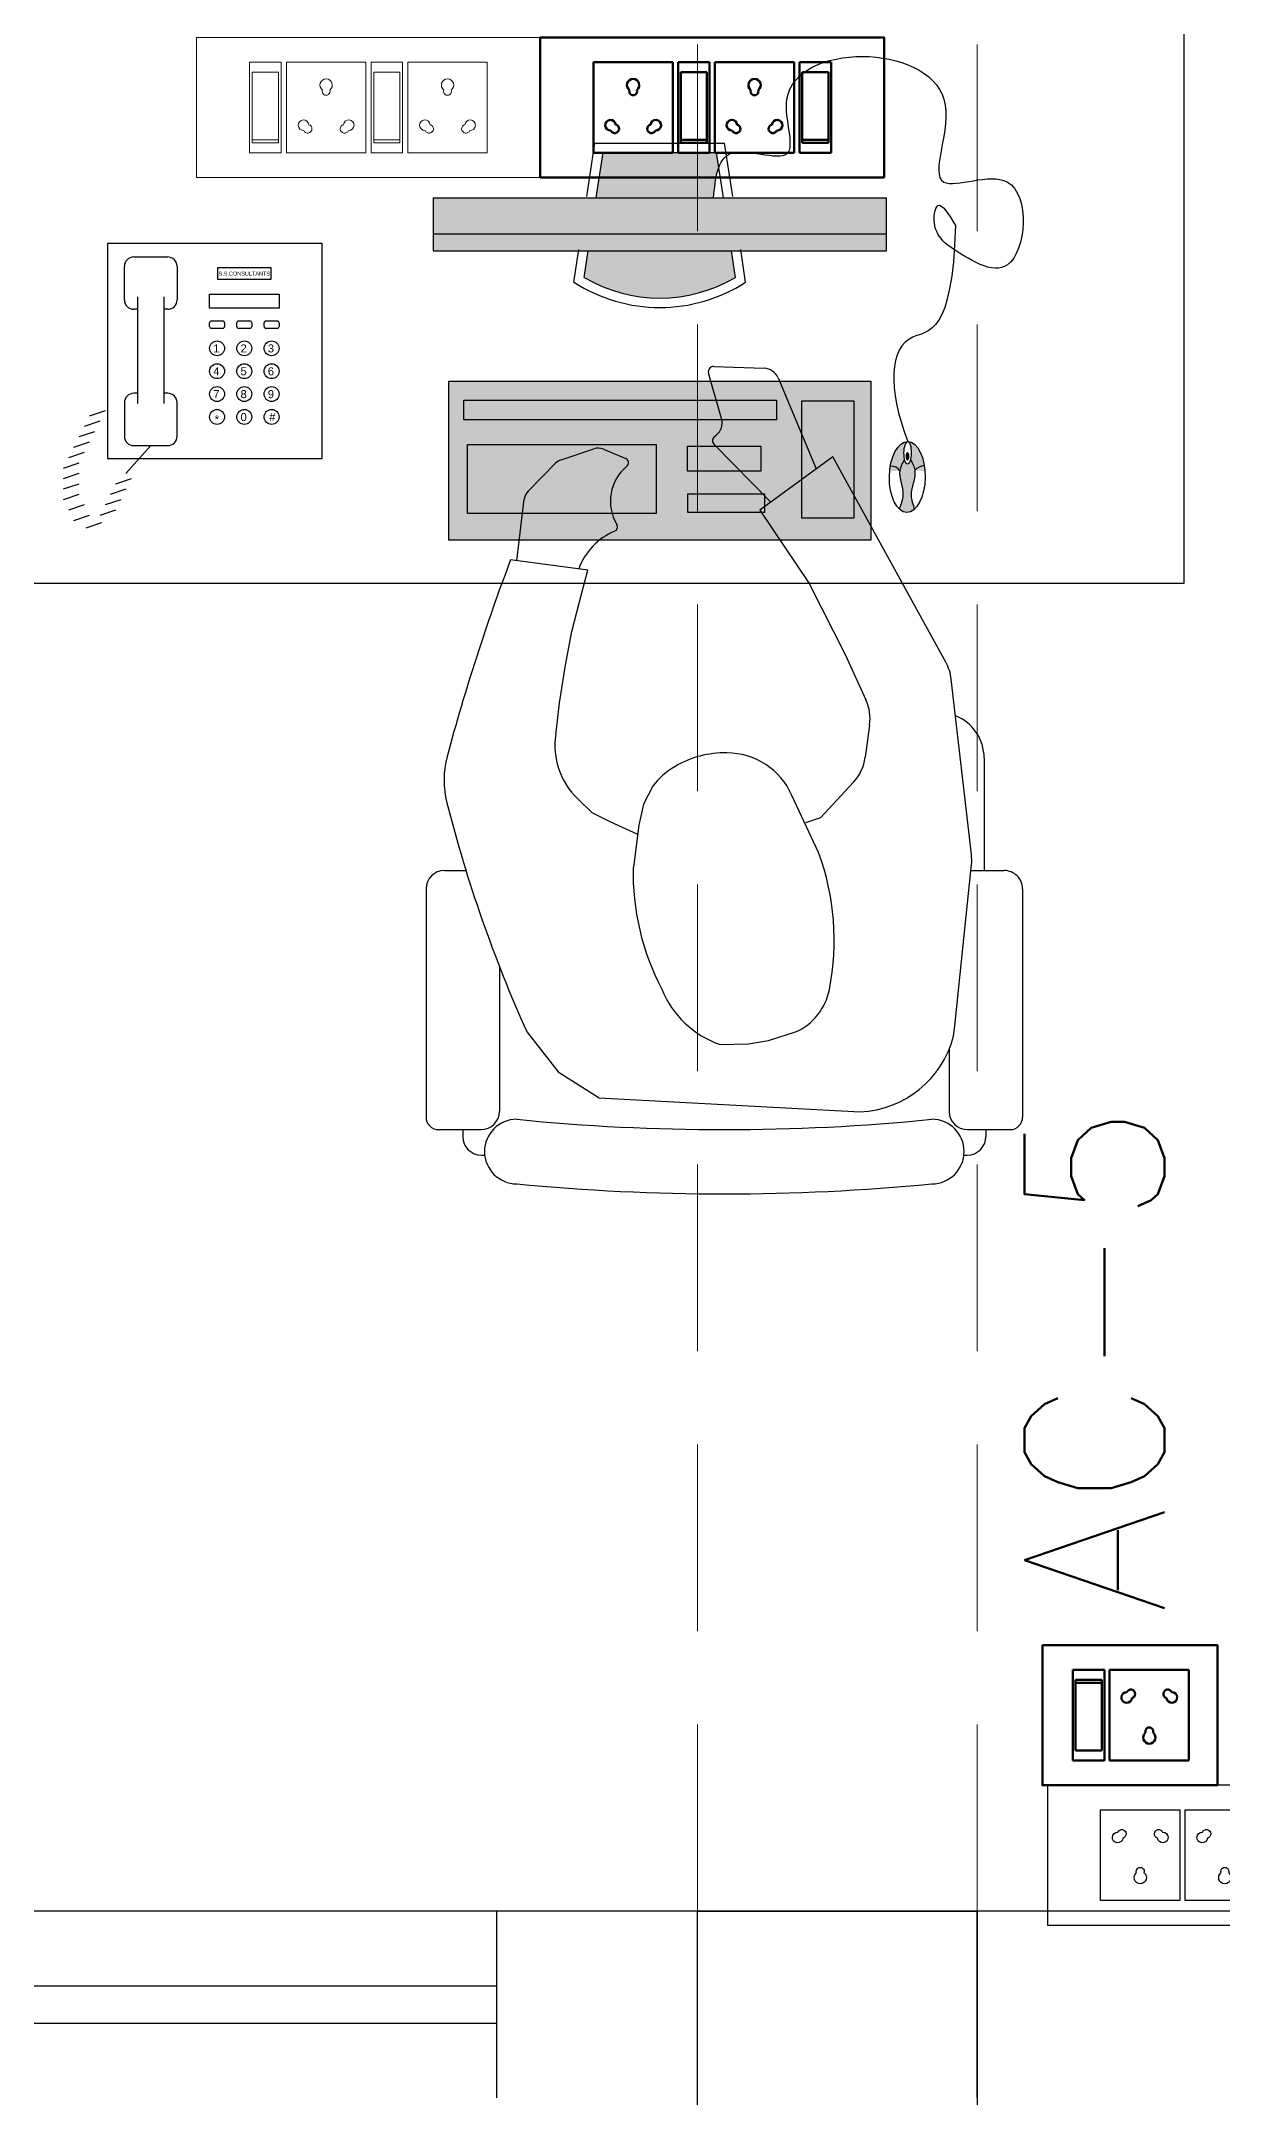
# Model space of a CAD drawing. Extents: x 11369658 to 11598203, y -3946797 to -3787209.
# Drawn here: x 11402474 to 11403741, y -3910676 to -3908473 of the extents above; entities that cross this region are included whole.
import ezdxf

# ---------------------------------------------------------------- set-up
doc = ezdxf.new("R2010")
doc.units = 0
doc.header["$MEASUREMENT"] = 0
doc.linetypes.add('CENTER', pattern=[0])
doc.linetypes.add('HIDDEN', pattern=[0.375, 0.25, -0.125])
doc.layers.get('0').update_dxf_attribs({"linetype": 'CONTINUOUS'})
doc.layers.add('BEAM', color=251, linetype='CONTINUOUS')
doc.layers.add('ELE-8M 6-16A UPS SOCKET', color=223, linetype='CONTINUOUS')
for name, color, linetype, lineweight in [('ELE-1 NO 6-16A RAW POWER SOCKET', 1, 'CONTINUOUS', 0), ('ELE-2NOS OF 6-16 RAW POWER SOCKET', 1, 'CONTINUOUS', 20), ('ELE-POWER SOCKET TEXT', 7, 'CONTINUOUS', 5), ('ELE. 2N0S OF 6-16 UPS SOCKETS', 191, 'CONTINUOUS', 15)]:
    doc.layers.add(name, color=color, linetype=linetype, lineweight=lineweight)
doc.layers.add('ELE-20A AC POWER SOCKET', color=7, linetype='CONTINUOUS', lineweight=5, true_color=0xffa07f)
doc.styles.add('ARIAL', font='arial.ttf', dxfattribs={"width": 0.75})
doc.styles.get("Standard").update_dxf_attribs({"font": 'arial.ttf'})

# ---------------------------------------------------------------- blocks, each defined once
blk = doc.blocks.new('6 MODULES RAW POWER')
at = {"layer": 'ELE-2NOS OF 6-16 RAW POWER SOCKET', "color": 1, "ltscale": 300}
for p, q in [((-6.077552437089629, 92.02330625927728), (-6.077552437089629, 19.72622087714798)), ((-6.077552437089629, 92.02330625927728), (-6.077552437089629, 19.72622087714798)), ((19.10981924441008, 92.02330625927728), (-6.077552437089629, 92.02330625927728)), ((-6.077552437089629, 92.02330625927728), (19.10981924441008, 92.02330625927728)), ((-3.978604796958763, 84.15225260881304), (-3.978604796958763, 27.59727452761222)), ((17.01087160434992, 84.15225260881304), (-3.978604796958763, 84.15225260881304)), ((17.01087160434992, 27.59727452761222), (17.01087160434992, 84.15225260881304)), ((19.10981924441008, 19.72622087714798), (19.10981924441008, 92.02330625927728)), ((23.30771452467181, 92.02330625927728), (86.64348098579245, 92.02330625927728)), ((23.30771452467181, 19.72622087714798), (23.30771452467181, 92.02330625927728)), ((86.64348098579245, 92.02330625927728), (86.64348098579245, 19.72622087714798)), ((90.8413762660542, 92.02330625927728), (90.8413762660542, 19.72622087714798)), ((90.8413762660542, 92.02330625927728), (90.8413762660542, 19.72622087714798)), ((116.0287479475539, 92.02330625927728), (90.8413762660542, 92.02330625927728)), ((90.8413762660542, 92.02330625927728), (116.0287479475539, 92.02330625927728)), ((92.94032390618506, 84.15225260881304), (92.94032390618506, 27.59727452761222)), ((113.9298003074937, 84.15225260881304), (92.94032390618506, 84.15225260881304)), ((113.9298003074937, 27.59727452761222), (113.9298003074937, 84.15225260881304)), ((116.0287479475539, 19.72622087714798), (116.0287479475539, 92.02330625927728)), ((120.2266432278156, 19.72622087714798), (120.2266432278156, 92.02330625927728)), ((120.2266432278156, 92.02330625927728), (183.5624096890423, 92.02330625927728)), ((183.5624096890423, 92.02330625927728), (183.5624096890423, 19.72622087714798)), ((-6.077552437089629, 19.72622087714798), (19.10981924441008, 19.72622087714798)), ((-3.978604796958763, 30.11601169576926), (17.01087160434992, 30.11601169576926)), ((-3.978604796958763, 27.59727452761222), (17.01087160434992, 27.59727452761222)), ((86.64348098579245, 19.72622087714798), (23.30771452467181, 19.72622087714798)), ((90.8413762660542, 19.72622087714798), (116.0287479475539, 19.72622087714798)), ((92.94032390618506, 30.11601169576926), (113.9298003074937, 30.11601169576926)), ((92.94032390618506, 27.59727452761222), (113.9298003074937, 27.59727452761222)), ((183.5624096890423, 19.72622087714798), (120.2266432278156, 19.72622087714798))]:
    blk.add_line(p, q, dxfattribs=at)
blk.add_lwpolyline([(-48.51514274815338, 0), (226, 0), (226, 111.7495271364164), (-48.51514274815338, 111.7495271364164)], close=True, dxfattribs=at)
for centre, radius, start, end in [((54.97559775526749, 73.7217762673341), 4.929470606321248, 307.1583653110645, 232.8416346889353), ((54.97559775526749, 68.79128193582112), 3.141532231910936, 161.4031195230226, 18.59688047697771), ((151.8945264584113, 73.7217762673341), 4.929470606321248, 307.1583653110644, 232.8416346889353), ((151.8945264584113, 68.79128193582112), 3.141532231910936, 161.4031195230224, 18.59688047697779), ((36.9264815646191, 41.762256586412), 4.248024088428537, 5.268912887088972, 272.5100337051845), ((40.27493976849705, 38.84012677893561), 3.427549703521761, 202.6838099297562, 75.09513666300917), ((69.67625574189651, 38.84012677893561), 3.427549703521761, 104.9048633369908, 337.3161900702437), ((73.02471394595122, 41.762256586412), 4.248024088428537, 267.4899662948152, 174.7310871129109), ((133.8454102677629, 41.762256586412), 4.248024088428537, 5.268912887088972, 272.5100337051849), ((137.1938684716409, 38.84012677893561), 3.427549703521761, 202.6838099297564, 75.09513666300917), ((166.5951844452171, 38.84012677893561), 3.427549703521761, 104.9048633369908, 337.3161900702436), ((169.943642649095, 41.762256586412), 4.248024088428537, 267.489966294815, 174.7310871129109)]:
    blk.add_arc(centre, radius, start, end, dxfattribs=at)
blk = doc.blocks.new('6MODULE-UPS')
at = {"layer": 'ELE. 2N0S OF 6-16 UPS SOCKETS', "color": 223, "lineweight": 50}
for p, q in [((-5.704992610775079, 91.87557897313167), (-5.704992610775079, 19.69455388761514)), ((-5.704992610775079, 91.87557897313167), (-5.704992610775079, 19.69455388761514)), ((19.44194516093698, 91.87557897313167), (-5.704992610775079, 91.87557897313167)), ((-5.704992610775079, 91.87557897313167), (19.44194516093698, 91.87557897313167)), ((-3.609414463126527, 84.01716091947607), (-3.609414463126527, 27.55297194127075)), ((17.34636701335901, 84.01716091947607), (-3.609414463126527, 84.01716091947607)), ((17.34636701335901, 27.55297194127075), (17.34636701335901, 84.01716091947607)), ((19.44194516093698, 19.69455388761514), (19.44194516093698, 91.87557897313167)), ((23.63310145623409, 91.87557897313167), (86.86719344731458, 91.87557897313167)), ((23.63310145623409, 19.69455388761514), (23.63310145623409, 91.87557897313167)), ((86.86719344731458, 91.87557897313167), (86.86719344731458, 19.69455388761514)), ((91.05834974261168, 91.87557897313167), (91.05834974261168, 19.69455388761514)), ((91.05834974261168, 91.87557897313167), (91.05834974261168, 19.69455388761514)), ((116.2052875143237, 91.87557897313167), (91.05834974261168, 91.87557897313167)), ((91.05834974261168, 91.87557897313167), (116.2052875143237, 91.87557897313167)), ((93.15392789026023, 84.01716091947607), (93.15392789026023, 27.55297194127075)), ((114.1097093667458, 84.01716091947607), (93.15392789026023, 84.01716091947607)), ((114.1097093667458, 27.55297194127075), (114.1097093667458, 84.01716091947607)), ((116.2052875143237, 19.69455388761514), (116.2052875143237, 91.87557897313167)), ((120.3964438096208, 19.69455388761514), (120.3964438096208, 91.87557897313167)), ((120.3964438096208, 91.87557897313167), (183.6305358008073, 91.87557897313167)), ((183.6305358008073, 91.87557897313167), (183.6305358008073, 19.69455388761514)), ((-5.704992610775079, 19.69455388761514), (19.44194516093698, 19.69455388761514)), ((-3.609414463126527, 30.06766571844901), (17.34636701335901, 30.06766571844901)), ((-3.609414463126527, 27.55297194127075), (17.34636701335901, 27.55297194127075)), ((86.86719344731458, 19.69455388761514), (23.63310145623409, 19.69455388761514)), ((91.05834974261168, 19.69455388761514), (116.2052875143237, 19.69455388761514)), ((93.15392789026023, 30.06766571844901), (114.1097093667458, 30.06766571844901)), ((93.15392789026023, 27.55297194127075), (114.1097093667458, 27.55297194127075)), ((183.6305358008073, 19.69455388761514), (120.3964438096208, 19.69455388761514))]:
    blk.add_line(p, q, dxfattribs=at)
blk.add_lwpolyline([(-48.07445681007374, 0), (225.9999999999999, 0), (225.9999999999999, 111.570132860738), (-48.07445681007374, 111.570132860738)], close=True, dxfattribs=at)
for centre, radius, start, end in [((55.25014745180962, 73.60342887925914), 4.921557205418713, 307.1583653110259, 232.8416346889742), ((55.25014745180962, 68.68084959206003), 3.136489052635769, 161.4031195229886, 18.59688047701136), ((152.0134898051964, 73.60342887925914), 4.921557205418713, 307.1583653110257, 232.8416346889744), ((152.0134898051964, 68.68084959206003), 3.136489052635769, 161.4031195229886, 18.59688047701126), ((37.23000595312307, 41.69521460455314), 4.241204630450178, 5.268912887042561, 272.5100337051888), ((40.57308879435281, 38.77777576422159), 3.422047373335929, 202.6838099297566, 75.09513666306366), ((69.92720610912527, 38.77777576422159), 3.422047373335929, 104.9048633369364, 337.3161900702435), ((73.27028895053148, 41.69521460455314), 4.241204630450178, 267.4899662948114, 174.7310871129575), ((133.9933483065098, 41.69521460455314), 4.241204630450178, 5.268912887042561, 272.5100337051888), ((137.3364311477396, 38.77777576422159), 3.422047373335929, 202.6838099297566, 75.09513666306366), ((166.6905484626885, 38.77777576422159), 3.422047373335929, 104.9048633369359, 337.3161900702436), ((170.0336313039182, 41.69521460455314), 4.241204630450178, 267.4899662948116, 174.7310871129575)]:
    blk.add_arc(centre, radius, start, end, dxfattribs=at)
blk = doc.blocks.new('4355')
at = {"layer": 'ELE-1 NO 6-16A RAW POWER SOCKET', "color": 21, "lineweight": 50}
for p, q in [((-132.3887470958289, 227.2799999993294), (-288.8159999999916, 227.2799999993294)), ((-288.8159999999916, 227.2799999993294), (-288.8159999999916, 48.72000000067055)), ((-132.3887470958289, 48.72000000067055), (-132.3887470958289, 227.2799999993294)), ((-122.0207470958121, 48.72000000067055), (-122.0207470958121, 227.2799999993294)), ((-122.0207470958121, 227.2799999993294), (-59.81274709606078, 227.2799999993294)), ((-59.81274709606078, 227.2799999993294), (-122.0207470958121, 227.2799999993294)), ((-116.836747096153, 68.16000000061467), (-116.836747096153, 207.8399999993853)), ((-116.836747096153, 207.8399999993853), (-64.99674709606916, 207.8399999993853)), ((-64.99674709606916, 207.8399999993853), (-64.99674709606916, 68.16000000061467)), ((-59.81274709606078, 227.2799999993294), (-59.81274709606078, 48.72000000067055)), ((-59.81274709606078, 227.2799999993294), (-59.81274709606078, 48.72000000067055)), ((-288.8159999999916, 48.72000000067055), (-132.3887470958289, 48.72000000067055)), ((-59.81274709606078, 48.72000000067055), (-122.0207470958121, 48.72000000067055)), ((-64.99674709606916, 74.38079999992624), (-116.836747096153, 74.38079999992624)), ((-64.99674709606916, 68.16000000061467), (-116.836747096153, 68.16000000061467))]:
    blk.add_line(p, q, dxfattribs=at)
blk.add_lwpolyline([(0, 0), (-345, 0), (-345, 276), (0, 276)], close=True, dxfattribs=at)
for centre, radius, start, end in [((-210.6023735480849, 182.0787145248614), 12.17485140392419, 307.15836531283, 232.8416346871696), ((-210.6023735480849, 169.9013347160071), 7.758984921242355, 161.4031195274823, 18.59688047251766), ((-255.1802451174008, 103.1448017111979), 10.49180858702893, 5.268912887430821, 272.5100337043611), ((-246.9101925452705, 95.92769889626652), 8.465393477837157, 202.6838099293419, 75.09513666383825), ((-174.2945545502007, 95.92769889626652), 8.465393477837157, 104.9048633384486, 337.3161900706581), ((-166.024501978769, 103.1448017111979), 10.49180858702893, 267.4899662956383, 174.7310871125692)]:
    blk.add_arc(centre, radius, start, end, dxfattribs=at)
blk = doc.blocks.new('8M UPS SOCKET')
at = {"layer": 'ELE-8M 6-16A UPS SOCKET', "color": 223, "ltscale": 300}
for p, q in [((-268.1096035540104, 82.34782608691603), (-268.1096035540104, 17.65217391308397)), ((-211.433062646538, 82.34782608691603), (-268.1096035540104, 82.34782608691603)), ((-211.433062646538, 17.65217391308397), (-211.433062646538, 82.34782608691603)), ((-207.6765409074724, 82.34782608691603), (-207.6765409074724, 17.65217391308397)), ((-151, 82.34782608691603), (-207.6765409074724, 82.34782608691603)), ((-151, 17.65217391308397), (-151, 82.34782608691603)), ((-147.2434782609344, 17.65217391308397), (-147.2434782609344, 82.34782608691603)), ((-147.2434782609344, 82.34782608691603), (-124.7043478260748, 82.34782608691603)), ((-124.7043478260748, 82.34782608691603), (-147.2434782609344, 82.34782608691603)), ((-145.3652173914015, 24.69565217383206), (-145.3652173914015, 75.30434782605153)), ((-145.3652173914015, 75.30434782605153), (-126.5826086956076, 75.30434782605153)), ((-126.5826086956076, 75.30434782605153), (-126.5826086956076, 24.69565217383206)), ((-124.7043478260748, 82.34782608691603), (-124.7043478260748, 17.65217391308397)), ((-124.7043478260748, 82.34782608691603), (-124.7043478260748, 17.65217391308397)), ((-64.27128517953679, 82.34782608691603), (-120.9478260870092, 82.34782608691603)), ((-120.9478260870092, 82.34782608691603), (-120.9478260870092, 17.65217391308397)), ((-64.27128517953679, 17.65217391308397), (-64.27128517953679, 82.34782608691603)), ((-60.51476344047114, 17.65217391308397), (-60.51476344047114, 82.34782608691603)), ((-60.51476344047114, 82.34782608691603), (-37.97563300607726, 82.34782608691603)), ((-37.97563300607726, 82.34782608691603), (-60.51476344047114, 82.34782608691603)), ((-58.63650257093832, 24.69565217383206), (-58.63650257093832, 75.30434782605153)), ((-58.63650257093832, 75.30434782605153), (-39.85389387561008, 75.30434782605153)), ((-39.85389387561008, 75.30434782605153), (-39.85389387561008, 24.69565217383206)), ((-37.97563300607726, 82.34782608691603), (-37.97563300607726, 17.65217391308397)), ((-37.97563300607726, 82.34782608691603), (-37.97563300607726, 17.65217391308397)), ((-268.1096035540104, 17.65217391308397), (-211.433062646538, 17.65217391308397)), ((-207.6765409074724, 17.65217391308397), (-151, 17.65217391308397)), ((-124.7043478260748, 17.65217391308397), (-147.2434782609344, 17.65217391308397)), ((-126.5826086956076, 26.94956521736458), (-145.3652173914015, 26.94956521736458)), ((-126.5826086956076, 24.69565217383206), (-145.3652173914015, 24.69565217383206)), ((-120.9478260870092, 17.65217391308397), (-64.27128517953679, 17.65217391308397)), ((-37.97563300607726, 17.65217391308397), (-60.51476344047114, 17.65217391308397)), ((-39.85389387561008, 26.94956521736458), (-58.63650257093832, 26.94956521736458)), ((-39.85389387561008, 24.69565217383206), (-58.63650257093832, 24.69565217383206))]:
    blk.add_line(p, q, dxfattribs=at)
blk.add_lwpolyline([(0, 0), (-306.085236559622, 0), (-306.085236559622, 100), (0, 100)], close=True, dxfattribs=at)
for centre, radius, start, end in [((-239.7713331002742, 65.97054874093737), 4.411178044899831, 307.1583653149769, 232.8416346916702), ((-239.7713331002742, 61.55845460691489), 2.811226420739832, 161.4031195201821, 18.59688047756915), ((-179.3382704537362, 65.97054874093737), 4.411178044899831, 307.1583653083298, 232.8416346916702), ((-179.3382704537362, 61.55845460691489), 2.811226420739832, 161.4031195201821, 18.59688047756915), ((-92.60955563327298, 65.97054874093737), 4.411178044899831, 307.1583653083298, 232.8416346850231), ((-92.60955563327298, 61.55845460691489), 2.811226420739832, 161.4031195224309, 18.59688047981792), ((-255.9227358428761, 37.37130496790633), 3.801379922836362, 5.268912887824692, 272.510033707681), ((-252.9263399834745, 34.75641264370643), 3.067171549940833, 202.6838099322195, 75.09513666165459), ((-226.6163262170739, 34.75641264370643), 3.067171549940833, 104.9048633383454, 337.3161900697869), ((-223.6199303576723, 37.37130496790633), 3.801379922836362, 267.489966292319, 174.7310871121753), ((-195.4896731963381, 37.37130496790633), 3.801379922836362, 5.268912887824692, 272.510033707681), ((-192.4932773369364, 34.75641264370643), 3.067171549940833, 202.6838099322195, 75.09513666165459), ((-166.1832635705359, 34.75641264370643), 3.067171549940833, 104.9048633383454, 337.3161900677806), ((-163.1868677111343, 37.37130496790633), 3.801379922836362, 267.489966292319, 174.7310871121753), ((-108.7609583758749, 37.37130496790633), 3.801379922836362, 5.268912887824692, 272.5100337005923), ((-105.7645625164732, 34.75641264370643), 3.067171549940833, 202.6838099322195, 75.09513666165459), ((-79.45454875007272, 34.75641264370643), 3.067171549940833, 104.9048633383454, 337.3161900677806), ((-76.45815289067104, 37.37130496790633), 3.801379922836362, 267.489966292319, 174.7310871121753)]:
    blk.add_arc(centre, radius, start, end, dxfattribs=at)

msp = doc.modelspace()

# ---------------------------------------------------------------- hatches: boundary and pattern name
h = msp.add_hatch(color=8)
h.dxf.hatch_style = 1
h.paths.add_polyline_path([(11403218.20098083, -3908725.969291341), (11403213.90504631, -3908697.598370593), (11403060.49691534, -3908697.598370593), (11403056.20098082, -3908725.969291341, 0.2729957283607215)])
edge = h.paths.add_edge_path()
edge.add_spline(control_points=[(11403194.81235433, -3908640.856529093), (11403195.94179545, -3908629.05897674), (11403197.07123656, -3908617.261424386), (11403200.36824992, -3908608.199573725)], knot_values=[0, 0, 0, 0, 28.67475405181993, 28.67475405181993, 28.67475405181993, 28.67475405181993], degree=3, periodic=0)
edge.add_line((11403200.36824992, -3908608.199573725), (11403197.95098083, -3908592.235608348))
edge.add_line((11403197.95098083, -3908592.235608349), (11403076.45098083, -3908592.235608349))
edge.add_line((11403076.45098083, -3908592.235608349), (11403069.08878438, -3908640.856529093))
edge.add_line((11403069.08878438, -3908640.856529093), (11403194.81235433, -3908640.856529093))
h = msp.add_hatch(color=8)
h.dxf.hatch_style = 1
h.paths.add_polyline_path([(11403380.20098056, -3908640.856529093), (11402894.20098082, -3908640.856529093), (11402894.20098082, -3908679.352449848), (11403380.20098074, -3908679.352447499)])
h = msp.add_hatch(color=8)
h.dxf.hatch_style = 1
h.set_gradient(color1=(209, 209, 209), color2=(191, 191, 191), one_color=1, tint=0.75, name='INVCYLINDER')
h.paths.add_polyline_path([(11402894.20098082, -3908697.598370592), (11402894.20098082, -3908679.352449848), (11403380.20098074, -3908679.352447499), (11403380.20098083, -3908697.598370592)])
h = msp.add_hatch(color=8)
h.dxf.hatch_style = 1
h.paths.add_polyline_path([(11403345.01743248, -3908858.039972727), (11403289.35060929, -3908858.039972727), (11403289.35060929, -3908983.881244002), (11403345.01743248, -3908983.881244002)], flags=16)
h.paths.add_polyline_path([(11403133.20977443, -3908905.075260472), (11402931.09461397, -3908905.075260472), (11402931.09461397, -3908978.766888037), (11403133.20977443, -3908978.766888037)], flags=0)
h.paths.add_polyline_path([(11403262.1933409, -3908857.32026067), (11402927.29300621, -3908857.32026067), (11402927.29300621, -3908878.739148076), (11403262.1933409, -3908878.739148076)], flags=16)
h.paths.add_polyline_path([(11403363.4315008, -3908836.972393914), (11402910.97046085, -3908836.972393914), (11402910.97046085, -3909007.370575742), (11403363.4315008, -3909007.370575742)])
h.paths.add_polyline_path([(11403245.5579504, -3908906.816570672), (11403245.5579504, -3908933.486039531), (11403166.78406809, -3908933.486039531), (11403166.78406809, -3908906.816570672)], flags=0)
h.paths.add_polyline_path([(11402927.29300621, -3908878.739148076), (11402927.29300621, -3908857.32026067), (11403262.1933409, -3908857.32026067), (11403262.1933409, -3908878.739148076)], flags=0)
h.paths.add_polyline_path([(11403249.24946173, -3908958.012489569), (11403249.24946173, -3908977.828119098), (11403167.1979513, -3908977.828119098), (11403167.1979513, -3908958.012489568)], flags=16)
h.paths.add_polyline_path([(11403289.35060929, -3908858.039972727), (11403345.01743248, -3908858.039972727), (11403345.01743248, -3908983.881244002), (11403289.35060929, -3908983.881244002)], flags=0)
h.paths.add_polyline_path([(11403133.20977443, -3908905.075260472), (11403133.20977443, -3908978.766888037), (11402931.09461397, -3908978.766888037), (11402931.09461397, -3908905.075260472)], flags=16)
h.paths.add_polyline_path([(11403245.5579504, -3908906.816570672), (11403166.78406809, -3908906.816570672), (11403166.78406809, -3908933.486039531), (11403245.5579504, -3908933.486039531)], flags=16)
h = msp.add_hatch(color=8)
h.dxf.hatch_style = 1
h.set_gradient(color1=(209, 209, 209), color2=(191, 191, 191), one_color=1, tint=0.75, name='INVCYLINDER')
h.paths.add_polyline_path([(11403345.01743248, -3908858.039972727), (11403289.35060929, -3908858.039972727), (11403289.35060929, -3908983.881244002), (11403345.01743248, -3908983.881244002)])
h.paths.add_polyline_path([(11403133.20977443, -3908905.075260472), (11402931.09461397, -3908905.075260472), (11402931.09461397, -3908978.766888037), (11403133.20977443, -3908978.766888037)])
h.paths.add_polyline_path([(11403262.1933409, -3908857.32026067), (11402927.29300621, -3908857.32026067), (11402927.29300621, -3908878.739148076), (11403262.1933409, -3908878.739148076)])
h.paths.add_polyline_path([(11403245.5579504, -3908906.816570672), (11403166.78406809, -3908906.816570672), (11403166.78406809, -3908933.486039531), (11403245.5579504, -3908933.486039531)])
h.paths.add_polyline_path([(11403249.24946173, -3908958.012489568), (11403167.1979513, -3908958.012489568), (11403167.1979513, -3908977.828119098), (11403249.24946173, -3908977.828119098)])
h = msp.add_hatch(color=8)
h.dxf.hatch_style = 1
edge = h.paths.add_edge_path()
edge.add_arc((11403420.63899581, -3908941.248245814), 13.2539179130793, 89.25987450634818, 139.4615277697509, ccw=False)
edge.add_ellipse((11403402.47928811, -3908939.842299941), major_axis=(-0.525802816762088, -38.00888260555163), ratio=0.5040939593623253, start_angle=468.5600004415822, end_angle=540)
edge.add_ellipse((11403402.81917719, -3908913.866274961), major_axis=(-0.1859137336754307, -12.032857611418), ratio=0.3216880064047317, start_angle=0, end_angle=179.9999999724325, ccw=False)
edge.add_ellipse((11403402.81917719, -3908913.866274961), major_axis=(-0.1859137336754307, -12.032857611418), ratio=0.3216880064047317, start_angle=179.9999999724325, end_angle=360, ccw=False)
edge.add_ellipse((11403402.47928811, -3908939.842299941), major_axis=(-0.525802816762088, -38.00888260555163), ratio=0.5040939593623253, start_angle=540, end_angle=612.3013535266577)
edge.add_arc((11403384.19536411, -3908941.26688539), 13.23356822491556, 38.55279375637838, 89.17477029216798, ccw=False)
edge.add_spline(control_points=[(11403394.54446737, -3908933.019256056), (11403393.2631599, -3908941.405048491), (11403400.98401672, -3908955.851351056), (11403395.63989916, -3908969.091629406), (11403393.67634855, -3908973.956409463)], knot_values=[0.4694720371276528, 0.4694720371276528, 0.4694720371276528, 0.4694720371276528, 1.407483953357447, 1.952313826482736, 1.952313826482736, 1.952313826482736, 1.952313826482736], degree=3, periodic=0)
edge.add_ellipse((11403402.47928811, -3908939.842299941), major_axis=(-0.525802816762088, -38.00888260555163), ratio=0.5040939593623253, start_angle=334.2319715097217, end_angle=385.7680284734005)
edge.add_spline(control_points=[(11403410.33519213, -3908974.186862625), (11403408.51017596, -3908969.272765994), (11403403.47208349, -3908955.707037875), (11403411.83095708, -3908941.20110391), (11403410.56641964, -3908932.63374936)], knot_values=[0.4506270724667458, 0.4506270724667458, 0.4506270724667458, 0.4506270724667458, 0.9954569455912963, 1.954670338081569, 1.954670338081569, 1.954670338081569, 1.954670338081569], degree=3, periodic=0)
h = msp.add_hatch(color=8)
h.dxf.hatch_style = 1
edge = h.paths.add_edge_path()
edge.add_ellipse((11403402.63551421, -3908917.717427751), major_axis=(-0.02806017541154706, -4.098024485273234), ratio=0.2661020917250116, start_angle=0, end_angle=360)

# ---------------------------------------------------------------- linework, layer by layer
at = {"color": 8, "lineweight": 25, "ltscale": 500}
for p, q in [((11403698.73550973, -3908453.896902251, -0.001307588085182942), (11403698.73550973, -3909053.896902251, -0.001307588085182942)), ((11403698.73550973, -3909053.896902251, -0.001307588085182942), (11401398.87709057, -3909053.896902251, -0.001307588085182942)), ((11410377.47250969, -3910476.337495664), (11396277.47251001, -3910476.337495664)), ((11403177.47251, -3910476.337495664), (11401527.47251, -3910476.337495664)), ((11402962.01610825, -3910476.337495664), (11402962.01610825, -3910676.337495663))]:
    msp.add_line(p, q, dxfattribs=at)
at = {"color": 8, "lineweight": 25}
for p, q in [((11403059.07789936, -3908639.340677467), (11403067.743696, -3908582.110608349)), ((11403067.743696, -3908582.110608349), (11403206.65826566, -3908582.110608349)), ((11403215.32406229, -3908639.340677467), (11403206.65826566, -3908582.110608349)), ((11403069.08878438, -3908640.856529093), (11403076.45098083, -3908592.235608349)), ((11403076.45098083, -3908592.235608349), (11403197.95098083, -3908592.235608349)), ((11403205.31317727, -3908640.856529093), (11403197.95098083, -3908592.235608349)), ((11402894.20098082, -3908640.856529093), (11403380.20098083, -3908640.856529093)), ((11402894.20098082, -3908640.856529093), (11402894.20098082, -3908697.598370592)), ((11403380.20098083, -3908697.598370592), (11403380.20098056, -3908640.856529093)), ((11402545.37662959, -3908689.62554689, -0.001307588085182942), (11402545.37662959, -3908919.97166514, -0.001307588085182942)), ((11402775.37662959, -3908689.62554689, -0.001307588085182942), (11402545.37662959, -3908689.62554689, -0.001307588085182942)), ((11402775.37662959, -3908919.97166514, -0.001307588085182942), (11402775.37662959, -3908689.62554689, -0.001307588085182942)), ((11402894.20098082, -3908679.352449848), (11403380.20098069, -3908679.352447499)), ((11402563.38019139, -3908750.14910162, -0.001307588085182942), (11402563.38368565, -3908714.10094819, -0.001307588085182942)), ((11402573.38368561, -3908704.101900415, -0.001307588085182942), (11402609.88368552, -3908704.101900414, -0.001307588085182942)), ((11402619.88368547, -3908714.102852638, -0.001307588085182942), (11402619.88019121, -3908750.151006068, -0.001307588085182942)), ((11402894.20098082, -3908697.598370592), (11403380.20098083, -3908697.598370592)), ((11403045.1889031, -3908731.065448991), (11403050.48603033, -3908696.082518967)), ((11403056.20098083, -3908725.969291337), (11403060.49691534, -3908697.598370592)), ((11403218.20098083, -3908725.969291337), (11403213.90504631, -3908697.598370592)), ((11403229.21305855, -3908731.065448991), (11403223.91593133, -3908696.082518967)), ((11402663.44937034, -3908715.217084316), (11402720.38677729, -3908715.217084316)), ((11402663.44937034, -3908728.35648592), (11402663.44937034, -3908715.217084316)), ((11402720.38677729, -3908728.35648592), (11402663.44937034, -3908728.35648592)), ((11402720.38677729, -3908715.217084316), (11402720.38677729, -3908728.35648592)), ((11402577.56886224, -3908746.74742832, -0.001307588085182942), (11402577.56886224, -3908860.99689741, -0.001307588085182942)), ((11402605.69850888, -3908746.74742832, -0.001307588085182942), (11402605.69850888, -3908860.99689741, -0.001307588085182942)), ((11402654.67672464, -3908743.895063451), (11402729.15942299, -3908743.895063451)), ((11402654.67672464, -3908758.895063451), (11402654.67672464, -3908743.895063451)), ((11402729.15942299, -3908743.895063451), (11402729.15942299, -3908758.895063451)), ((11402577.56886224, -3908760.150053844, -0.001307588085182942), (11402573.38019134, -3908760.150053844, -0.001307588085182942)), ((11402609.88019125, -3908760.150053844, -0.001307588085182942), (11402605.59958566, -3908760.150053844, -0.001307588085182942)), ((11402729.15942299, -3908758.895063451), (11402654.67672464, -3908758.895063451)), ((11402654.67672464, -3908778.578148104, -0.001307588085182942), (11402654.67672464, -3908774.578148104, -0.001307588085182942)), ((11402656.67672464, -3908772.578148104, -0.001307588085182942), (11402668.67672464, -3908772.578148104, -0.001307588085182942)), ((11402668.67672464, -3908780.578148104, -0.001307588085182942), (11402656.67672464, -3908780.578148104, -0.001307588085182942)), ((11402670.67672464, -3908774.578148104, -0.001307588085182942), (11402670.67672464, -3908778.578148104, -0.001307588085182942)), ((11402683.91807381, -3908778.578148104, -0.001307588085182942), (11402683.91807381, -3908774.578148104, -0.001307588085182942)), ((11402685.91807381, -3908772.578148104, -0.001307588085182942), (11402697.91807381, -3908772.578148104, -0.001307588085182942)), ((11402697.91807381, -3908780.578148104, -0.001307588085182942), (11402685.91807381, -3908780.578148104, -0.001307588085182942)), ((11402699.91807381, -3908774.578148104, -0.001307588085182942), (11402699.91807381, -3908778.578148104, -0.001307588085182942)), ((11402713.15942299, -3908778.578148104, -0.001307588085182942), (11402713.15942299, -3908774.578148104, -0.001307588085182942)), ((11402715.15942299, -3908772.578148104, -0.001307588085182942), (11402727.15942299, -3908772.578148104, -0.001307588085182942)), ((11402727.15942299, -3908780.578148104, -0.001307588085182942), (11402715.15942299, -3908780.578148104, -0.001307588085182942)), ((11402729.15942299, -3908774.578148104, -0.001307588085182942), (11402729.15942299, -3908778.578148104, -0.001307588085182942)), ((11403195.04085466, -3908821.364273857), (11403249.01136991, -3908823.275250881)), ((11402910.97046085, -3908836.972393914), (11403363.4315008, -3908836.972393914)), ((11402910.97046085, -3909007.370575742), (11402910.97046085, -3908836.972393914)), ((11403203.35082736, -3908877.083460325), (11403189.3958157, -3908828.5931571)), ((11403264.08418451, -3908833.688317795), (11403304.8805515, -3908930.974268044)), ((11403363.4315008, -3908836.972393914), (11403363.4315008, -3909007.370575742)), ((11402542.65076534, -3908868.865818607, -0.001307588085182942), (11402525.83233128, -3908874.471963291, -0.001307588085182942)), ((11402563.38019139, -3908860.152507458, -0.001307588085182942), (11402563.38368565, -3908896.200660888, -0.001307588085182942)), ((11402577.56886224, -3908850.151555234, -0.001307588085182942), (11402573.38019134, -3908850.151555234, -0.001307588085182942)), ((11402609.88019125, -3908850.151555234, -0.001307588085182942), (11402605.59958566, -3908850.151555234, -0.001307588085182942)), ((11402619.88368547, -3908896.19875644, -0.001307588085182942), (11402619.88019121, -3908860.15060301, -0.001307588085182942)), ((11402927.29300621, -3908857.32026067), (11403262.1933409, -3908857.32026067)), ((11402927.29300621, -3908878.739148076), (11402927.29300621, -3908857.32026067)), ((11403262.1933409, -3908857.32026067), (11403262.1933409, -3908878.739148076)), ((11403289.35060929, -3908858.039972727), (11403345.01743248, -3908858.039972727)), ((11403289.35060929, -3908983.881244002), (11403289.35060929, -3908858.039972727)), ((11403345.01743248, -3908858.039972727), (11403345.01743248, -3908983.881244002)), ((11402537.04462065, -3908880.078107974, -0.001307588085182942), (11402520.2261866, -3908885.68425266, -0.001307588085182942)), ((11403262.1933409, -3908878.739148076), (11402927.29300621, -3908878.739148076)), ((11402525.83233128, -3908902.502686712, -0.001307588085182942), (11402509.01389723, -3908908.108831396, -0.001307588085182942)), ((11402531.43847597, -3908891.290397343, -0.001307588085182942), (11402514.62004192, -3908896.896542028, -0.001307588085182942)), ((11402591.63368556, -3908906.199708664, -0.001307588085182942), (11402565.07534408, -3908936.139554817, -0.001307588085182942)), ((11402573.38368561, -3908906.199708664, -0.001307588085182942), (11402609.88368552, -3908906.199708664, -0.001307588085182942)), ((11402931.09461397, -3908905.075260472), (11403133.20977443, -3908905.075260472)), ((11402931.09461397, -3908978.766888037), (11402931.09461397, -3908905.075260472)), ((11403031.3533272, -3908921.552520587), (11403066.41836278, -3908909.705454084)), ((11403076.78680103, -3908910.052223479), (11403100.65071789, -3908919.936541298)), ((11403133.20977443, -3908905.075260472), (11403133.20977443, -3908978.766888037)), ((11403166.78406809, -3908906.816570672), (11403245.5579504, -3908906.816570672)), ((11403166.78406809, -3908933.486039531), (11403166.78406809, -3908906.816570672)), ((11403255.93821549, -3908966.528043597), (11403195.3702939, -3908904.844133596)), ((11403195.89668617, -3908896.432311988), (11403197.5656074, -3908895.111367187)), ((11403245.5579504, -3908906.816570672), (11403245.5579504, -3908933.486039531)), ((11402514.62004192, -3908924.927265448, -0.001307588085182942), (11402497.80160786, -3908930.533410133, -0.001307588085182942)), ((11402520.2261866, -3908913.71497608, -0.001307588085182942), (11402503.40775255, -3908919.321120765, -0.001307588085182942)), ((11402545.37662959, -3908919.97166514, -0.001307588085182942), (11402775.37662959, -3908919.97166514, -0.001307588085182942)), ((11402996.11004629, -3908954.926424827), (11403025.59132502, -3908925.149777955)), ((11403245.5579504, -3908933.486039531), (11403166.78406809, -3908933.486039531)), ((11403322.62287203, -3908918.334642441), (11403244.58072145, -3908975.184176128)), ((11403443.77488277, -3909138.335420479), (11403322.62287203, -3908918.334642441)), ((11402514.62004192, -3908936.139554817, -0.001307588085182942), (11402497.80160786, -3908941.745699502, -0.001307588085182942)), ((11402514.62004192, -3908947.351844185, -0.001307588085182942), (11402497.80160786, -3908952.957988869, -0.001307588085182942)), ((11402565.07534408, -3908952.957988869, -0.001307588085182942), (11402548.25691002, -3908958.564133554, -0.001307588085182942)), ((11402570.68148876, -3908941.745699502, -0.001307588085182942), (11402553.86305471, -3908947.351844185, -0.001307588085182942)), ((11402514.62004192, -3908958.564133554, -0.001307588085182942), (11402497.80160786, -3908964.170278238, -0.001307588085182942)), ((11402520.2261866, -3908969.776422922, -0.001307588085182942), (11402503.40775255, -3908975.382567607, -0.001307588085182942)), ((11402553.86305471, -3908975.382567607, -0.001307588085182942), (11402537.04462065, -3908980.98871229, -0.001307588085182942)), ((11402559.46919939, -3908964.170278238, -0.001307588085182942), (11402542.65076534, -3908969.776422922, -0.001307588085182942)), ((11403133.20977443, -3908978.766888037), (11402931.09461397, -3908978.766888037)), ((11402983.96756886, -3909029.461955054), (11402991.9474701, -3908963.534076286)), ((11403167.1979513, -3908958.012489568), (11403249.24946173, -3908958.012489568)), ((11403167.1979513, -3908977.828119098), (11403167.1979513, -3908958.012489568)), ((11403249.24946173, -3908977.828119098), (11403167.1979513, -3908977.828119098)), ((11403244.58072145, -3908975.184176128), (11403297.17157845, -3909053.939465042)), ((11403249.24946173, -3908958.012489568), (11403249.24946173, -3908977.828119098)), ((11402525.83233128, -3908980.98871229, -0.001307588085182942), (11402509.01389723, -3908986.594856975, -0.001307588085182942)), ((11402539.02477634, -3908988.972002191, -0.001307588085182942), (11402522.20634228, -3908994.578146876, -0.001307588085182942)), ((11403345.01743248, -3908983.881244002), (11403289.35060929, -3908983.881244002)), ((11403363.4315008, -3909007.370575742), (11402910.97046085, -3909007.370575742)), ((11403060.03418525, -3909039.733669942), (11402977.25139067, -3909028.706102614)), ((11403053.69371507, -3909064.064474978), (11403060.03418525, -3909039.733669942)), ((11403043.07725331, -3909105.245118593), (11403053.69371507, -3909064.064474978)), ((11403297.17157845, -3909053.939465042), (11403336.27326701, -3909130.575492267)), ((11403036.0063299, -3909141.453947176), (11403043.07725331, -3909105.245118593)), ((11403336.27326701, -3909130.575492267), (11403358.13388478, -3909178.682786)), ((11403029.64854484, -3909181.921452456), (11403036.0063299, -3909141.453947176)), ((11403471.19224354, -3909344.422776765), (11403449.55249495, -3909156.434900133)), ((11403026.12315979, -3909213.158466005), (11403029.64854484, -3909181.921452456)), ((11403025.76676886, -3909215.426905708), (11403026.12315979, -3909213.158466005)), ((11403362.09004808, -3909205.665008832), (11403357.39759748, -3909240.121842494)), ((11403484.80462825, -3909240.758622218), (11403484.80462825, -3909361.446576393)), ((11403064.84140126, -3909299.496095143), (11403049.21281783, -3909284.600803363)), ((11403129.63913547, -3909271.09244538), (11403119.71565872, -3909290.266567175)), ((11403307.44866957, -3909342.013479449), (11403278.77716415, -3909280.975349271)), ((11403344.8577501, -3909266.786220652), (11403309.56989711, -3909305.136302001)), ((11403084.01552306, -3909309.419571889), (11403064.84140126, -3909299.496095143)), ((11403113.54076342, -3909322.678697116), (11403084.01552306, -3909309.419571889)), ((11403119.71565872, -3909290.266567175), (11403114.76399701, -3909312.986227331)), ((11403309.56989711, -3909305.136302001), (11403293.18794923, -3909310.485185854)), ((11403114.76399701, -3909312.986227331), (11403109.11935028, -3909357.712409307)), ((11402906.33687602, -3909361.446576393), (11402929.45636657, -3909361.446576393)), ((11403453.48511964, -3909527.937736874), (11403471.25700768, -3909355.076574365)), ((11403470.60210659, -3909361.446576393), (11403506.33359948, -3909361.446576393)), ((11402886.6648523, -3909381.118600113), (11402886.6648523, -3909625.593809552)), ((11403526.0056232, -3909381.118600113), (11403526.0056232, -3909625.593809552)), ((11402965.35294718, -3909464.2792673), (11402965.35294718, -3909619.460929538)), ((11403452.08635752, -3909539.021032618), (11403453.48511964, -3909527.937736874)), ((11402994.91385309, -3909534.678434999), (11403028.31043497, -3909577.245048649)), ((11403201.83596371, -3909547.957004165), (11403232.35983893, -3909547.22371251)), ((11403232.35983893, -3909547.22371251), (11403253.65322241, -3909543.65802083)), ((11403253.65322241, -3909543.65802083), (11403282.75082096, -3909534.407375782)), ((11403447.31752832, -3909553.160465989), (11403447.31752832, -3909619.460929538)), ((11403028.31043497, -3909577.245048649), (11403072.34363193, -3909604.8962172)), ((11403072.34363193, -3909604.8962172), (11403351.90503393, -3909620.100519759)), ((11402900.09181504, -3909639.020772289), (11402945.79310443, -3909639.020772289)), ((11402926.00889974, -3909639.020772289), (11402926.00889974, -3909646.22219452)), ((11403466.87737107, -3909639.020772289), (11403512.57866047, -3909639.020772289)), ((11403486.66157576, -3909639.020772289), (11403486.66157576, -3909646.22219452)), ((11402946.19553798, -3909666.408832761), (11402949.54403538, -3909666.408832761)), ((11403463.12644013, -3909666.408832761), (11403466.47493752, -3909666.408832761)), ((11403177.47251, -3911376.338365295), (11403177.47251, -3910476.337495664)), ((11403177.47251, -3910476.337495664), (11403477.47251, -3910476.337495664)), ((11403477.47251, -3910476.337495664), (11403477.47251, -3911376.338365295)), ((11403477.47251, -3910676.337495663), (11403477.47251, -3910476.337495663))]:
    msp.add_line(p, q, dxfattribs=at)
at = {"color": 8, "lineweight": 25, "ltscale": 2}
for p, q in [((11402062.01610825, -3910556.337495663), (11402962.01610825, -3910556.337495663)), ((11402062.01610825, -3910596.337495663), (11402962.01610825, -3910596.337495663))]:
    msp.add_line(p, q, dxfattribs=at)
at = {"color": 8}
for centre in [(11402662.67672464, -3908801.952615491, -0.001307588085182942), (11402691.91807381, -3908801.952615491, -0.001307588085182942), (11402721.15942299, -3908801.952615491, -0.001307588085182942), (11402662.67672464, -3908826.452615491, -0.001307588085182942), (11402691.91807381, -3908826.452615491, -0.001307588085182942), (11402721.15942299, -3908826.452615491, -0.001307588085182942), (11402662.67672464, -3908850.952615491, -0.001307588085182942), (11402691.91807381, -3908850.952615491, -0.001307588085182942), (11402721.15942299, -3908850.952615491, -0.001307588085182942), (11402662.67672464, -3908875.452615491, -0.001307588085182942), (11402691.91807381, -3908875.452615491, -0.001307588085182942), (11402721.15942299, -3908875.452615491, -0.001307588085182942)]:
    msp.add_circle(centre, 8, dxfattribs=at)
for centre, radius, start, end in [((11402573.38368561, -3908714.101900414, -0.001307588085182942), 9.999999998770377, 90, 179.9945441729532), ((11402609.88368552, -3908714.101900414, -0.001307588085182942), 9.999999999534339, 359.9945441462728, 90), ((11403137.20098083, -3908588.671648683), 169.535296654641, 237.1302491888422, 302.8697508111578), ((11403137.20098083, -3908588.671648683), 159.4102966545111, 239.4611315155331, 300.5388684844668), ((11402573.38019134, -3908750.150053843, -0.001307588085182942), 10.00000000046566, 179.9945441729532, 270), ((11402609.88019125, -3908750.150053843, -0.001307588085182942), 10.00000000063311, 270, 359.9945441462728), ((11402656.67672464, -3908774.578148104, -0.001307588085182942), 2, 90, 180), ((11402656.67672464, -3908778.578148104, -0.001307588085182942), 2, 180, 270), ((11402668.67672464, -3908774.578148104, -0.001307588085182942), 2, 0, 90), ((11402668.67672464, -3908778.578148104, -0.001307588085182942), 2, 270, 0), ((11402685.91807381, -3908774.578148104, -0.001307588085182942), 2, 90, 180), ((11402685.91807381, -3908778.578148104, -0.001307588085182942), 2, 180, 270), ((11402697.91807381, -3908774.578148104, -0.001307588085182942), 2, 0, 90), ((11402697.91807381, -3908778.578148104, -0.001307588085182942), 2, 270, 0), ((11402715.15942299, -3908774.578148104, -0.001307588085182942), 2, 90, 180), ((11402715.15942299, -3908778.578148104, -0.001307588085182942), 2, 180, 270), ((11402727.15942299, -3908774.578148104, -0.001307588085182942), 2, 0, 90), ((11402727.15942299, -3908778.578148104, -0.001307588085182942), 2, 270, 0), ((11402573.38019134, -3908860.151555235, -0.001307588085182942), 10.00000000046566, 90, 180.0054558270468), ((11402609.88019125, -3908860.151555235, -0.001307588085182942), 10.00000000063311, 0.005455853727220294, 90), ((11402573.38368561, -3908896.199708664, -0.001307588085182942), 9.999999998770377, 180.0054558270468, 270), ((11402609.88368552, -3908896.199708664, -0.001307588085182942), 9.999999999534339, 270, 0.005455853727220294), ((11403384.12589085, -3908941.263871632), 13.23356822491399, 37.53466791433317, 89.17477031798909), ((11403420.56952255, -3908941.245232071), 13.25391791307647, 89.25987452545729, 139.5773125373952)]:
    msp.add_arc(centre, radius, start, end, dxfattribs=at)
for centre, major_axis, ratio, start_param, end_param in [((11403194.8403759, -3908827.026268544), (-4.006143755127276, 4.006143755127276), 0.9999999999974479, -0.8207911738891909, 1.065615583324973), ((11403248.40993365, -3908840.261234944), (12.01843126551719, 12.01843126551718), 0.9999999999947531, 5.894858135919618, 7.033190459859596), ((11403187.01714674, -3908881.78412599), (-12.01843126551086, 12.01843126551086), 0.999999999997271, 3.02572863171329, 4.207208236712866), ((11403071.14089748, -3908923.683247434), (10.43266602920556, 10.43266602920555), 0.9999999999960529, 0.3927148264396914, 1.111217005962519), ((11403199.41283972, -3908900.874725721), (4.006143755270711, 4.006143755270711), 0.9999999999743615, 1.454932304595088, 3.132464304392846), ((11403036.0758619, -3908935.530313937), (-10.43266602897516, 10.43266602897516), 0.999999999912298, -0.459579320699091, 0.004984408231639037), ((11403132.61509486, -3908965.665220154), (34.21713678074433, 34.21713678074433), 0.9999999999989412, 1.473298528835713, 2.900346572675566), ((11403098.76875004, -3908924.480215949), (-3.477555343015624, 3.477555343015624), 0.9999999999915961, 3.044094855653947, 5.105103807029129), ((11403006.59458318, -3908965.306960808), (10.43266602946368, 10.43266602946367), 0.9999999999528298, 1.575780734962741, 2.235740591731043), ((11403115.69028553, -3909061.913701041), (-49.13304974877249, 49.13304974877249), 0.9999999999936962, -0.389622102972778, 0.440730029274448), ((11403087.0062577, -3908993.262567886), (3.477555343100192, 3.477555343100192), 0.9999999999919089, 4.322766877824307, 6.041939225757284), ((11405001.10026752, -3909797.594830095), (-1530.874611381042, 1530.874611381042), 0.9999999999995481, 0.4223262155085785, 0.5245935870778934), ((11403400.6950723, -3909162.058998675), (34.77555343005707, 34.77555343005707), 0.9999999999679606, 5.612395169982602, 6.001159191544735), ((11403313.35978696, -3909199.028753581), (-34.77555343070138, 34.77555343070138), 0.9999999999998906, 3.791640000796293, 4.353509187188733), ((11403436.40584639, -3909240.758622218), (34.22310684753789, 34.22310684753789), 0.999999999997405, 5.49778714378084, 6.694930219704961), ((11403103.50134854, -3909227.639661262), (55.64088548841531, 55.64088548841531), 0.9999999999964655, 2.200359914315851, 3.165611577510012), ((11403004.36411877, -3909264.699416316), (-69.55110686109333, 69.55110686109333), 0.9999999999922975, 0.5245935870583583, 1.034846285036281), ((11403206.82758647, -3909340.533122515), (74.35663504840407, 74.35663504840407), 0.9999999999974537, 0.7645531225055866, 1.316959407798208), ((11403208.9371451, -3909311.69896924), (-53.95168711967325, 53.95168711967325), 0.9999999999976942, 4.341425852243978, 5.496708926193238), ((11403308.66733636, -3909233.485587243), (-34.77555343013053, 34.77555343013053), 0.9999999999582736, 3.183153637555316, 3.791640000809116), ((11403191.43459015, -3909316.644818289), (-54.28488232309837, 54.28488232309837), 0.9999999999751112, -0.2689542873143287, 0.1501734423627026), ((11404364.36885935, -3908918.232573571), (-401.5093995956751, 1447.136039318336), 0.9999999999909284, 1.549600955833408, 1.723122804879257), ((11403049.11445036, -3909436.095707735), (-194.4068343640644, 194.4068343640644), 0.9999999999988733, 3.733549878636758, 4.276248965261312), ((11403422.33482089, -3909350.046875307), (-34.77555343737897, 34.77555343737897), 0.9999999999833574, 3.824540584526461, 4.041598843175137), ((11402906.33687602, -3909381.118600113), (13.91022137199913, 13.91022137199913), 0.9999999999948043, 0.7853981634000462, 2.356194490122795), ((11403374.76800443, -3909364.275317811), (259.3372468388578, 59.8341584681482), 0.9999999999800571, 2.890445684513249, 3.399922006625582), ((11403506.33359948, -3909381.118600113), (13.91022137215406, 13.91022137215406), 0.999999999995628, 5.497787143813428, 7.068583470612697), ((11403236.41593257, -3909449.088138426), (74.06357693963052, 74.06357693963052), 0.9999999999983372, 2.740689677355864, 3.590533477573055), ((11403256.71181661, -3909476.572232713), (-44.84937859720976, 44.84937859720976), 0.9999999999894806, 2.779238056144592, 3.73061308477504), ((11403346.82620287, -3909511.393684717), (-76.95118748228145, 76.95118748228145), 0.9999999999992523, 2.402880979949897, 3.670313084944504), ((11402900.09181504, -3909625.593809552), (9.49429640135406, 9.49429640135406), 0.9999999999825854, 2.356194489938405, 3.926990817143088), ((11402945.79310443, -3909619.460929538), (-13.83089744787387, 13.83089744787387), 0.9999999999889967, 2.356194490355184, 3.926990816992743), ((11402983.91468113, -3909662.495053211), (-24.46077430792046, 24.46077430792046), 0.999999999999804, -0.7853981633023608, 2.356194490116099), ((11403206.33523775, -3907408.745853853), (-42.14465543558873, 2229.876687132462), 0.9999999999972996, 3.022800990541266, 3.222588829028481), ((11403428.75579438, -3909662.495053211), (-24.46077430792046, 24.46077430792046), 0.999999999999804, 2.356194490268395, 5.497787143724929), ((11403466.87737107, -3909619.460929538), (-13.83089744804299, 13.83089744804299), 0.9999999999877724, 0.7853981634372302, 2.356194490219899), ((11403512.57866047, -3909625.593809552), (-9.49429640135406, 9.49429640135406), 0.9999999999825854, 2.356194490232684, 3.926990817044995), ((11402946.19553798, -3909646.22219452), (-14.27410878911319, 14.27410878911319), 0.9999999999968345, 0.7853981634316538, 2.356194490158139), ((11403466.47493752, -3909646.22219452), (14.27410878911319, 14.27410878911319), 0.9999999999968345, 3.926990817021447, 5.497787143682687), ((11403206.33523775, -3907408.984493228), (-2298.147646198772, 58.35321411910462), 0.9999999999980429, 1.499279347676924, 1.693085220843977)]:
    msp.add_ellipse(centre, major_axis=major_axis, ratio=ratio, start_param=start_param, end_param=end_param, dxfattribs=at)
for centre, major_axis, ratio in [((11403402.40981485, -3908939.839286199), (-0.5258028167620815, -38.00888260555113), 0.5040939593623253), ((11403402.74970393, -3908913.863261219), (-0.1859137336754327, -12.03285761141819), 0.3216880064047317), ((11403402.63551421, -3908917.717427751), (-0.028060175411547, -4.098024485273249), 0.2661020917250114)]:
    msp.add_ellipse(centre, major_axis=major_axis, ratio=ratio, dxfattribs=at)
for points in [[(11403194.81235433, -3908640.856529093), (11403212.8811991, -3908593.360608349), (11403273.49679607, -3908593.360608349), (11403273.49679607, -3908535.143098867), (11403441.65228686, -3908535.143098867), (11403441.65228686, -3908623.862300992), (11403509.67011241, -3908623.862300992), (11403509.67011241, -3908712.581503118), (11403444.73144841, -3908690.872622427)], [(11403444.73144841, -3908690.872622427), (11403431.97154161, -3908670.650272133), (11403435.16186023, -3908649.098300815), (11403454.03279403, -3908670.304295465)], [(11403399.49051789, -3908920.802435564), (11403394.47591756, -3908933.010205659), (11403397.73376197, -3908959.196242841), (11403393.60687529, -3908973.953395721)], [(11403405.80316259, -3908920.858118303), (11403410.49683422, -3908932.629975837), (11403406.54862482, -3908959.318184874), (11403410.26571886, -3908974.183848867)]]:
    msp.add_spline(points, degree=3, dxfattribs=at)
msp.add_open_spline([(11403454.03279403, -3908670.304295465), (11403450.78658014, -3908788.812558251), (11403384.83564795, -3908773.174445366), (11403380.7914674, -3908844.004837756), (11403402.93561766, -3908901.830403593)], degree=3, knots=[0, 0, 0, 0, 1.55833911271002, 3.964450640453975, 3.964450640453975, 3.964450640453975, 3.964450640453975], dxfattribs=at)
at = {"layer": 'BEAM', "color": 8, "linetype": 'HIDDEN', "lineweight": 18, "ltscale": 800}
for p, q in [((11403177.47251, -3910476.337495664), (11403177.47251001, -3904626.37328086)), ((11403477.47251, -3910476.337495664), (11403477.47251001, -3904626.37328086))]:
    msp.add_line(p, q, dxfattribs=at)

# ---------------------------------------------------------------- block references
at = {"layer": 'ELE-20A AC POWER SOCKET', "xscale": 0.5434782608698788, "yscale": 0.5434782608698788, "zscale": 0.5434782608698788, "rotation": 180}
msp.add_blockref('4355', (11403547.33585465, -3910191.373278573), dxfattribs=at)
at = {"layer": 'ELE-2NOS OF 6-16 RAW POWER SOCKET', "xscale": 1.34228755900615, "yscale": 1.34228755900615, "zscale": 1.34228755900615}
msp.add_blockref('6 MODULES RAW POWER', (11402705.80620486, -3908618.932685073, -0.001307588085182942), dxfattribs=at)
at = {"layer": 'ELE-8M 6-16A UPS SOCKET', "linetype": 'ByBlock', "xscale": -1.5, "yscale": 1.5, "zscale": 1.5, "rotation": 180}
msp.add_blockref('8M UPS SOCKET', (11404011.77351662, -3910341.373278573), dxfattribs=at)
at = {"layer": 'ELE. 2N0S OF 6-16 UPS SOCKETS', "xscale": -1.344445831101533, "yscale": 1.344445831101533, "zscale": 1.344445831101533, "rotation": 359.9999999999996}
msp.add_blockref('6MODULE-UPS', (11403313.00795102, -3908618.93268744, -0.001307588085182942), dxfattribs=at)

# ---------------------------------------------------------------- texts
at = {"color": 8, "lineweight": 20, "style": 'ARIAL'}
for s, height, p in [('S.S.CONSULTANTS', 4.233600000000001, (11402664.2981236, -3908724.034863608, 0.0003588021520292385)), ('1', 8.573040000000002, (11402658.64455095, -3908806.339362923, 0.000726574372774921)), ('2', 8.573040000000002, (11402687.88590012, -3908806.339362923, 0.000726574372774921)), ('3', 8.573040000000002, (11402717.12724929, -3908806.339362923, 0.000726574372774921)), ('4', 8.573040000000002, (11402658.64455095, -3908830.839362923, 0.000726574372774921)), ('5', 8.573040000000002, (11402687.88590012, -3908830.839362923, 0.000726574372774921)), ('6', 8.573040000000002, (11402717.12724929, -3908830.839362923, 0.000726574372774921)), ('7', 8.573040000000002, (11402658.64455095, -3908855.339362923, 0.000726574372774921)), ('8', 8.573040000000002, (11402687.88590012, -3908855.339362923, 0.000726574372774921)), ('9', 8.573040000000002, (11402717.12724929, -3908855.339362923, 0.000726574372774921)), ('*', 8.573040000000002, (11402660.14455095, -3908882.339362923, 0.000726574372774921)), ('0', 8.573040000000002, (11402687.88590012, -3908879.839362923, 0.000726574372774921)), ('#', 8.573040000000002, (11402718.62724929, -3908879.839362923, 0.000726574372774921))]:
    msp.add_text(s, height=height, dxfattribs=at).set_placement(p)
at = {"layer": 'ELE-POWER SOCKET TEXT', "color": 0, "linetype": 'CENTER', "ltscale": 500, "insert": (11403528.01662825, -3910157.977869797), "char_height": 150, "width": 3324.973445620388, "attachment_point": 1, "rotation": 90}
msp.add_mtext('{\\Fromans.shx|c228;AC-5\\P}', dxfattribs=at)

doc.saveas('drawing.dxf')
